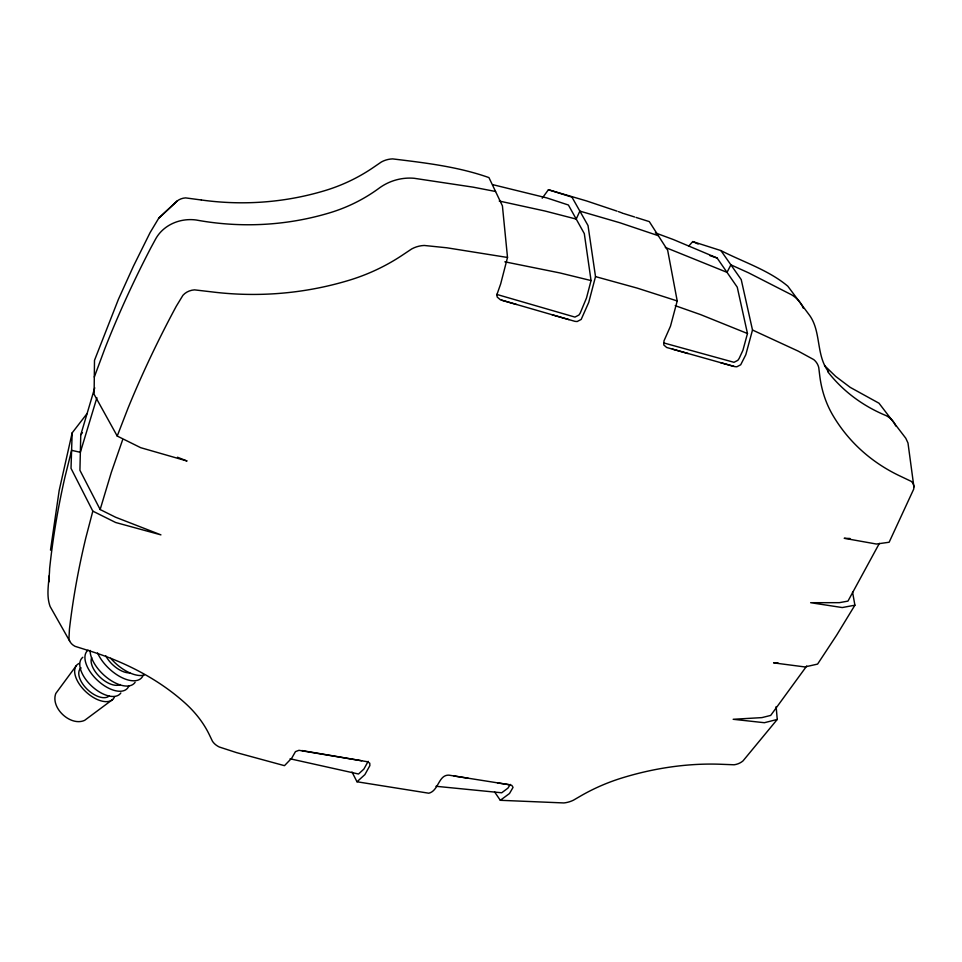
<?xml version="1.0" encoding="UTF-8"?>
<svg xmlns="http://www.w3.org/2000/svg" width="962" height="962" viewBox="0 0 962 962"><rect width="100%" height="100%" fill="white"/><g stroke="black" fill="none" stroke-linecap="round" stroke-linejoin="round"><path stroke-width="1.44" d="M94.733 387.806L80.76 434.86L79.93 470.31L100.144 509.535L115.608 517.243L160.931 534.872L115.644 522.498L92.821 511.135L71.02 468.362L72.15 432.888L86.869 413.828M96.897 397.715L80.351 452.296L71.597 450.336L64.851 477.513A1079.689 738.082 -33.7 0 0 49.627 568.65C49.387 581.18 45.731 594.396 50.108 606.481L69.637 640.993M50.493 550.168L59.175 490.5L72.15 432.888M201.371 199.988A309.151 295.875 61 0 0 324.711 190.68A177.092 174.086 20 0 0 373.689 167.232L381.361 161.989A23.256 21.585 -21.2 0 1 392.64 158.898C425.06 162.819 458.008 166.654 488.949 177.597L502.417 205.868L507.515 257.467L500.685 283.874L496.777 294.997L497.258 297.114L500.468 299.831L516.438 304.461M92.821 511.135L85.846 537.758A1108.296 733.597 -33 0 0 69.444 629.136L68.939 638.78A14.538 10.991 -1.5 0 0 75.012 646.308L89.406 650.853A256.505 175.998 -1.5 0 1 184.993 702.981A158.85 112.205 -2.9 0 1 209.608 735.317L212.434 741.209A21.97 16.041 -7.8 0 0 219.3 747.005L236.556 752.621L284.475 765.668L291.763 758.116L295.454 751.635L298.954 750.312L366.991 761.663L369.757 763.143L369.865 765.632L364.899 774.602L356.998 781.769L352.02 772.017M492.664 184.632L546.861 197.931L568.398 205.014L584.307 233.622L591.053 280.567L586.483 298.028L580.194 313.119L578.944 315.031L574.939 317.087L496.681 294.396M542.195 198.22L548.424 189.742L571.957 197.138L588.022 225.553L595.514 276.611L588.744 302.393L581.168 319.456L577.152 321.524L574.987 321.356L552.188 314.802M100.144 509.535L111.291 472.462L122.631 439.802M636.05 217.436L649.302 221.609L667.664 250.264L677.212 300.95L670.49 326.178L663.972 340.909L663.804 344.973L666.654 347.474L688.095 353.535M655.362 232.876L673.484 239.598L717.111 258.008L737.253 287.169L747.474 333.525L742.917 350.324L739.117 358.501L737.854 360.317L734.018 362.313L664.093 343.025M688.768 246.08L692.736 241.582L720.899 250.577L741.221 279.581L752.5 330.026L745.803 354.737L740.704 364.778L736.856 366.775L734.848 366.642L720.694 362.698M94.3 377.044L104.882 348.569A1079.689 738.082 -33.7 0 1 150.854 247.811L155.435 239.37A39.189 35.173 2.9 0 1 196.164 219.997A296.549 286.856 56.3 0 0 329.689 212.83A161.327 157.227 3.4 0 0 379.762 187.71A47.523 43.314 -20.7 0 1 414.141 178.283L473.148 187.157L495.562 191.486M177.477 457.227L187.061 461.014L140.705 447.691L117.22 436.051L128.078 408.044A1108.296 733.597 -33 0 1 176.226 306.337L182.924 295.322A16.198 14.274 0.5 0 1 194.504 289.863L212.001 291.907A340.368 332.058 48 0 0 348.737 280.387A197.222 189.694 -3.9 0 0 403.174 254.629L411.736 248.917A25.794 23.04 -20.3 0 1 424.242 245.466L446.909 247.799L507.515 257.467M879.364 543.374L847.967 601.106L839.345 602.669L810.641 602.705L842.255 607.551L854.905 605.194L852.548 592.075M368.169 761.327L363.877 769.095L358.513 774.013L290.079 758.79M854.905 605.194L836.675 635.124L817.592 664.093L804.893 666.943L773.604 662.866L777.885 662.722M510.305 784.415L507.96 788.106L501.707 792.784L435.966 786.279M177.285 200.89L158.778 218.133L150.072 232.648L133.477 266.101L118.422 299.302L94.492 360.353L94.108 394.3L117.22 436.051M806.721 666.005L770.694 715.415L761.892 717.616L733.164 719.287L764.381 722.715L777.248 719.444L776.142 706.577M76.347 665.596L55.808 693.458C50.289 707.9 70.623 726.767 84.644 720.346L112.602 699.554M80.76 434.86L82.455 432.635M777.248 719.444L742.989 760.93A12.073 8.201 -22.7 0 1 734.078 764.778L722.173 764.321A209.091 133.261 -19.1 0 0 622.27 777.873A133.55 87.542 -19.3 0 0 580.062 796.332L573.388 800.216A19.986 13.829 -18 0 1 563.876 802.945L500.312 800.3L494.564 791.87M158.778 218.133L175.18 202.874A14.61 13.312 5.6 0 1 185.606 197.895L201.371 200M500.312 800.3L509.499 793.506L513.059 787.373L511.784 785.353L510.281 784.872L497.498 782.876M850.023 538.492L844.203 538.287L876.418 544.035L889.141 542.243L913.696 489.153A13.696 9.885 -31.8 0 0 911.303 481.397L900.793 476.394A287.542 207.359 -41 0 1 833.104 415.716A172.775 127.393 -38.1 0 1 819.672 375.144L818.746 367.496A23.966 18.615 -33.3 0 0 813.768 359.62L798.232 351.13L752.5 330.026M454.04 775.973L509.463 784.739M468.145 778.234L448.893 775.144C438.347 774.747 438.78 790.764 428.811 793.217L356.998 781.769M301.827 750.54L361.628 760.75M504.846 261.82L559.824 272.919L591.053 280.567M499.242 201.034L544.985 211.015L576.214 219.083L579.858 211.111L619.853 222.751L658.333 235.702M595.514 276.611L637.193 288.107L677.212 300.95M548.424 189.742L586.567 200.938L617.039 211.147M672.378 349.098L733.946 366.402M501.491 300.12L568.939 319.612M623.304 213.42L634.643 216.991M709.98 255.651L717.111 258.008M675.216 305.675L700.625 314.622L747.474 333.525M665.319 247.402L727.019 272.354L730.904 264.839L748.58 272.835L791.678 294.841A44.348 35.329 -34.3 0 1 803.354 308.273M618.422 211.604L622.45 213.107M720.899 250.577C743.229 262.049 768.446 269.961 787.818 286.195L809.8 315.632C821.332 332.155 815.896 355.134 828.498 371.741M692.736 241.582L698.147 244.035M824.518 365.572L835.701 376.431L850.228 387.373L879.003 403.222L905.795 438.263L907.984 442.989L913.9 486.916M827.765 371.729A250.613 185.546 -42.1 0 0 886.002 415.572A33.393 24.82 -32.6 0 1 895.682 425.925M49.23 581.721A35.341 27.429 -0.5 0 1 49.002 576.01M109.103 696.031A19.889 10.618 43.1 0 1 86.784 688.876A19.889 10.618 43.1 0 1 81.085 667.881M120.31 684.523A19.962 10.462 43.2 0 1 100.168 677.308A19.962 10.462 43.2 0 1 91.691 657.647M129.846 672.871A20.046 10.293 43.3 0 1 105.724 655.759M114.586 696.692A24.868 13.276 43.1 0 1 85.834 691.75A24.868 13.276 43.1 0 1 79.1 663.431M128.86 685.918A27.453 14.382 43.2 0 1 98.701 681.433A27.453 14.382 43.2 0 1 88.083 650.156M144.264 675.12A31.373 15.945 43.4 0 1 110.642 658.248M120.851 692.953A26.154 13.829 43.2 0 1 91.594 686.002A26.154 13.829 43.2 0 1 82.816 657.274M143.23 675.083A30.062 15.44 43.3 0 1 122.018 677.681A30.062 15.44 43.3 0 1 97.571 652.982M135.125 682.286A28.764 14.911 43.3 0 1 108.995 679.172A28.764 14.911 43.3 0 1 90.103 650.42"/></g></svg>
